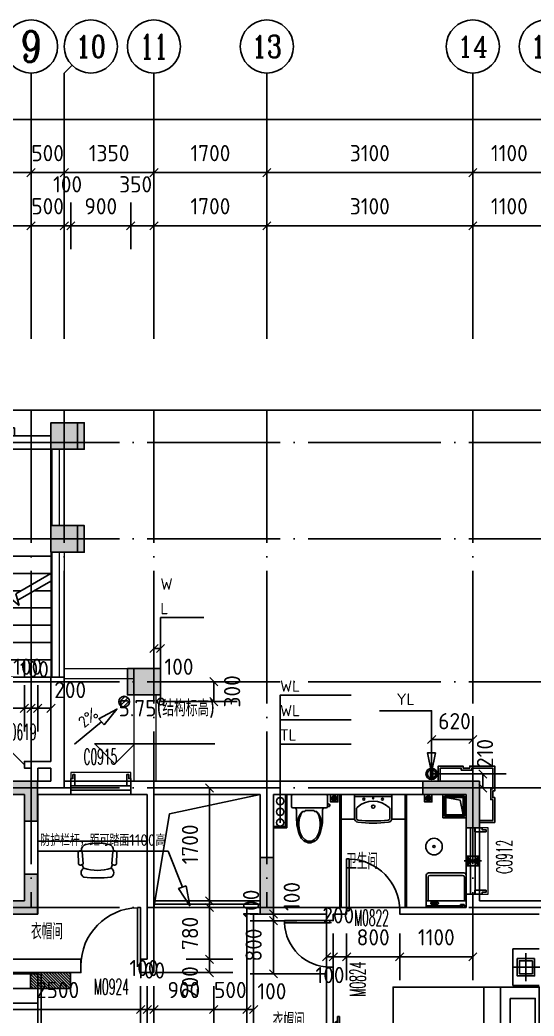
# Model space of a CAD drawing. Header units: millimetres. Extents: x -133666 to 228300, y -346623 to 180165.
# Drawn here: x -63472 to -55733, y -110025 to -95025 of the extents above; entities that cross this region are included whole.
import ezdxf
from ezdxf.enums import TextEntityAlignment as Align

# ---------------------------------------------------------------- set-up
doc = ezdxf.new("R2010")
doc.units = ezdxf.units.MM
doc.header["$LTSCALE"] = 1000
doc.linetypes.add('DASH', pattern=[0.35, 0.25, -0.1])
doc.linetypes.add('DOTE', pattern=[2.42, 2, -0.2, 0.02, -0.2])
doc.layers.get('0').update_dxf_attribs({"linetype": 'CONTINUOUS'})
for name, color, linetype in [('00-雨水管', 145, 'CONTINUOUS'), ('0石材', 30, 'CONTINUOUS'), ('0铝板', 34, 'CONTINUOUS'), ('0门窗套', 47, 'CONTINUOUS'), ('A-Lvtry', 5, 'CONTINUOUS'), ('AXIS_TEXT', 7, 'CONTINUOUS'), ('AXIS_轴号_A', 4, 'CONTINUOUS'), ('AXIS_轴文_A', 7, 'CONTINUOUS'), ('AXIS_轴线_A', 1, 'DOTE'), ('COLU_柱墙_A', 2, 'CONTINUOUS'), ('COMP_栏杆_A', 163, 'CONTINUOUS'), ('DIM_标注_A', 3, 'CONTINUOUS'), ('DIM_标高_A', 3, 'CONTINUOUS'), ('DIM_符号_A', 3, 'CONTINUOUS'), ('EQU_厨卫设备_A', 6, 'CONTINUOUS'), ('EQU_活动家具_A', 237, 'CONTINUOUS'), ('EQUIP-箱柜', 3, 'CONTINUOUS'), ('HATCH_通用填充_A', 251, 'CONTINUOUS'), ('HOLE_厨卫空调洞口_A', 192, 'CONTINUOUS'), ('LINE_投影线_A', 7, 'CONTINUOUS'), ('LINE_细线_A', 9, 'CONTINUOUS'), ('LVTRY', 6, 'CONTINUOUS'), ('M门窗标号', 1, 'CONTINUOUS'), ('PUB_DIM', 3, 'CONTINUOUS'), ('STAIR_楼电梯_A', 9, 'CONTINUOUS'), ('TEXT_房间名称_A', 6, 'CONTINUOUS'), ('VPIPE-雨水', 4, 'DASH'), ('WALL_填充墙_A', 2, 'CONTINUOUS'), ('WIN_门窗_A', 4, 'CONTINUOUS'), ('洁具，厨具', 6, 'CONTINUOUS')]:
    doc.layers.add(name, color=color, linetype=linetype)
doc.layers.add('0看线', color=9, linetype='CONTINUOUS', lineweight=0)
doc.layers.add('a-立面铝板造型', color=39, linetype='CONTINUOUS', lineweight=0)
doc.styles.add('_TCH_AXIS', font='COMPLEX', dxfattribs={"bigfont": 'GBCBIG'})
doc.styles.add('_TCH_DIM', font='SIMPLEX.shx', dxfattribs={"width": 0.7, "bigfont": 'GBCBIG.shx'})
doc.styles.add('_TEL_DIM', font='', dxfattribs={"width": 0.8, "height": 3.5})
doc.styles.add('_中哲汉字字母', font='ZZ中哲字母', dxfattribs={"width": 0.7, "bigfont": 'ZZ中哲汉字'})
doc.styles.add('CADReader_TextStyle', font='tssdeng.shx', dxfattribs={"height": 0.2, "bigfont": 'gbcbig.shx'})
doc.styles.add('COMPLEX', font='COMPLEX')
doc.styles.add('X-09-P-100(zj) -$0$Standard', font='bzxw.shx', dxfattribs={"bigfont": 'bzhz.shx'})
doc.styles.get('_TEL_DIM').set_extended_font_data('SimSun')

# ---------------------------------------------------------------- blocks, each defined once
blk = doc.blocks.new('tgueuiisyeuuw')
at = {"layer": 'HATCH_通用填充_A'}
h = blk.add_hatch(color=256, dxfattribs=at)
h.dxf.hatch_style = 1
h.paths.add_polyline_path([(2740, -1590), (2740, -1990), (3140, -1990), (3140, -1590)])
at = {"layer": '0看线'}
for p, q in [((240, -1590), (240, -440)), ((310, -1590), (310, -440)), ((420, -1590), (420, -440)), ((440, -1590), (440, -440)), ((2740, -1590), (2740, -440)), ((2760, -1590), (2760, -440)), ((2870, -1590), (2870, -440)), ((2940, -1590), (2940, -440)), ((240, -1990), (240, -3870)), ((310, -3870), (310, -1990)), ((420, -3870), (420, -1990)), ((440, -1990), (440, -3870)), ((2740, -1990), (2740, -3870)), ((2760, -3870), (2760, -1990)), ((2870, -3870), (2870, -1990)), ((2940, -1990), (2940, -3870)), ((-810, -3740), (240, -3740)), ((2940, -3740), (3990, -3740)), ((-810, -3890), (240, -3890)), ((2940, -3890), (3990, -3890))]:
    blk.add_line(p, q, dxfattribs=at)
for points in [[(-1140, -4140), (-1140, -5440)], [(-810, -4140), (-810, -5440)], [(3990, -4140), (3990, -5440)], [(4320, -4140), (4320, -5440)]]:
    blk.add_lwpolyline(points, dxfattribs=at)
at = {"layer": '0铝板'}
for points in [[(990, -120), (2190, -120), (2190, -240), (990, -240), (990, -120)], [(1265, -240), (1265, -150), (1315, -150), (1315, -180), (1365, -180), (1365, -150), (1415, -150), (1415, -180), (1465, -180), (1465, -150), (1515, -150), (1515, -180), (1565, -180), (1565, -150), (1590, -150)], [(1915, -240), (1915, -150), (1865, -150), (1865, -180), (1815, -180), (1815, -150), (1765, -150), (1765, -180), (1715, -180), (1715, -150), (1665, -150), (1665, -180), (1615, -180), (1615, -150), (1590, -150)]]:
    blk.add_lwpolyline(points, dxfattribs=at)
at = {"layer": 'COLU_柱墙_A', "linetype": 'Continuous'}
for points in [[(440, -40), (440, -440), (40, -440), (40, -40), (440, -40)], [(3140, -40), (3140, -440), (2740, -440), (2740, -40), (3140, -40)], [(440, -1590), (440, -1990), (40, -1990), (40, -1590), (440, -1590)], [(3140, -1590), (3140, -1990), (2740, -1990), (2740, -1590), (3140, -1590)], [(-810, -4140), (-810, -3740), (-1210, -3740), (-1210, -4140), (-810, -4140)], [(4390, -4140), (4390, -3740), (3990, -3740), (3990, -4140), (4390, -4140)]]:
    blk.add_lwpolyline(points, dxfattribs=at)
at = {"layer": 'STAIR_楼电梯_A'}
for p, q in [((440, -1790), (1460, -1790)), ((1460, -1790), (500, -1790)), ((1440, -1790), (1440, -3870)), ((1460, -1790), (1460, -3870)), ((1720, -1790), (1460, -1790)), ((1570, -1790), (1570, -3870)), ((1610, -1790), (1570, -1790)), ((1590, -2974), (1590, -1790)), ((1590, -1790), (1590, -3870)), ((1590, -2974), (1590, -1790)), ((1590, -1790), (1590, -2974)), ((1590, -1790), (1590, -3870)), ((1610, -1790), (1610, -3870)), ((1720, -1790), (2740, -1790)), ((1720, -1790), (1720, -3870)), ((1730, -1790), (2680, -1790)), ((1740, -1790), (1740, -3870)), ((1440, -2050), (440, -2050)), ((1740, -2050), (2740, -2050)), ((1440, -2310), (440, -2310)), ((1740, -2310), (2740, -2310)), ((2212, -2615), (2740, -2310)), ((2239, -2715), (2740, -2426)), ((1440, -2570), (440, -2570)), ((1590, -2974), (2074, -2695)), ((1740, -2570), (2290, -2570)), ((2101, -2795), (2054, -2623)), ((2054, -2623), (2260, -2795)), ((2260, -2795), (2212, -2615)), ((2490, -2570), (2740, -2570)), ((1440, -2830), (440, -2830)), ((1590, -3090), (2101, -2795)), ((1740, -2830), (1840, -2830)), ((2040, -2830), (2740, -2830)), ((1440, -3090), (440, -3090)), ((1590, -3870), (1590, -3090)), ((1590, -3870), (1590, -3090)), ((1590, -3090), (1590, -3870)), ((1740, -3090), (2740, -3090)), ((1440, -3350), (440, -3350)), ((1740, -3350), (2740, -3350)), ((1440, -3610), (440, -3610)), ((1740, -3610), (2740, -3610)), ((1460, -3870), (440, -3870)), ((1720, -3870), (1460, -3870)), ((1720, -3870), (2740, -3870))]:
    blk.add_line(p, q, dxfattribs=at)
at = {"layer": 'WALL_填充墙_A', "linetype": 'Continuous'}
blk.add_lwpolyline([(2740, -440), (2740, -240), (440, -240), (440, -440), (2740, -440)], dxfattribs=at)
blk = doc.blocks.new('mct-tl')
at = {"layer": '0门窗套'}
blk.add_lwpolyline([(60, 0), (60, -167), (30, -167), (30, -107), (0, -107), (0, 0), (60, 0)], dxfattribs=at)
blk = doc.blocks.new('hgjjujsg')
at = {"layer": '0看线'}
for points in [[(10280, -397), (10280, -200), (9380, -200), (9380, -397)], [(15463, -2030), (15660, -2030), (15660, -1030), (15463, -1030)]]:
    blk.add_lwpolyline(points, dxfattribs=at)
at = {"layer": '0石材'}
for points in [[(14910, -330), (14910, -100), (15285, -100), (15285, -130), (15385, -130), (15385, -100), (15760, -100), (15760, -475), (15730, -475), (15730, -575), (15760, -575), (15760, -950), (15530, -950)], [(14940, -330), (14940, -130), (15255, -130), (15255, -160), (15415, -160), (15415, -130), (15730, -130), (15730, -445), (15700, -445), (15700, -605), (15730, -605), (15730, -920), (15530, -920)]]:
    blk.add_lwpolyline(points, dxfattribs=at)
at = {"layer": '0门窗套', "xscale": -1, "rotation": 180}
blk.add_blockref('mct-tl', (9380, -397), dxfattribs=at)
at = {"layer": '0门窗套'}
for p, rotation in [((10280, -397), 180), ((15463, -2030), 90)]:
    blk.add_blockref('mct-tl', p, dxfattribs=dict(at, rotation=rotation))
at = {"layer": '0门窗套', "extrusion": (0, 0, -1), "zscale": -1, "rotation": 270}
blk.add_blockref('mct-tl', (-15463, -1030), dxfattribs=at)
blk = doc.blocks.new('A$C34F157F5')
at = {"layer": 'EQU_活动家具_A'}
for p, q in [((0, 1256), (1650, 1256, 0)), ((0, 556), (0, 1256)), ((1650, 1256, 0), (1650, 556, 0)), ((1650, 556, 0), (0, 556)), ((1263, 556, 0), (1595, 556, 0)), ((459, 391, 0), (465, 214, 0)), ((508, 412, 0), (509, 405, 0)), ((518, 395, 0), (533, 219, 0)), ((982, 395, 0), (967, 219, 0)), ((992, 412, 0), (992, 405, 0)), ((992, 412, 0), (992, 405, 0)), ((1041, 391, 0), (1036, 214, 0))]:
    blk.add_line(p, q, dxfattribs=at)
for centre, major_axis, start_param, end_param in [((609, 420, 0), (101, 0), 1.851945, 3.228859), ((750, -119, 0), (-713, 0), 4.472843, 4.951935), ((892, 420, 0), (-101, 0), 3.054326, 4.43124), ((490, 382, 0), (31.9, 0), 0.454538, 2.814934), ((1011, 382, 0), (-31.9, 0), 3.468251, 5.828647), ((498, 226, 0), (36.2, 0), 3.528295, 6.058626), ((726, 229, 0), (202, 0), 3.269608, 3.599082), ((777, 229, 0), (-202, 0), 2.68114, 3.000304), ((1003, 226, 0), (36.2, 0), 3.366152, 5.896483), ((591, 80, 0), (-87.4, 0), -1.040344, 1.040344), ((750, 633, 0), (575, 0), 4.349517, 5.075261), ((750, 1428, 0), (1581, 0), 4.583073, 4.841705), ((910, 80, 0), (-87.4, 0), 2.101249, 4.181937)]:
    blk.add_ellipse(centre, major_axis=major_axis, ratio=0.903226, start_param=start_param, end_param=end_param, dxfattribs=at)
blk = doc.blocks.new('A$C43C32891')
at = {"layer": 'EQU_活动家具_A'}
for p, q in [((410, 2950), (10, 2950)), ((210, 2885), (210, 2465)), ((410, 2400), (410, 2950)), ((0, 2675), (420, 2675)), ((410, 2400), (10, 2400)), ((592, 2375), (592, 575)), ((844, 2375), (844, 575)), ((3019, 1015), (3019, 1935)), ((3019, 1015), (3019, 1935)), ((3049, 1935), (3019, 1935)), ((3049, 1015), (3049, 1935)), ((3049, 1856), (3068, 1856)), ((3068, 1094), (3068, 1856)), ((3068, 1856), (3110, 1804)), ((3110, 1804), (3110, 1146)), ((3049, 1094), (3068, 1094)), ((3068, 1094), (3110, 1146)), ((3049, 1015), (3019, 1015)), ((410, 550), (10, 550)), ((210, 65), (210, 485)), ((410, 550), (410, 0)), ((0, 275), (420, 275)), ((410, 0), (10, 0))]:
    blk.add_line(p, q, dxfattribs=at)
for points in [[(80, 2805), (80, 2545), (340, 2545), (340, 2805)], [(10, 575), (10, 2375), (2210, 2375), (2210, 575)], [(447, 2205), (71, 2205), (71, 1505), (447, 1505)], [(447, 745), (71, 745), (71, 1445), (447, 1445)], [(80, 145), (80, 405), (340, 405), (340, 145)]]:
    blk.add_lwpolyline(points, close=True, dxfattribs=at)
for points in [[(113, 2772), (113, 2577), (308, 2577), (308, 2772), (113, 2772)], [(113, 177), (113, 372), (308, 372), (308, 177), (113, 177)]]:
    blk.add_lwpolyline(points, dxfattribs=at)
blk = doc.blocks.new('座便')
for p, q in [((-270, -200), (-270, -40)), ((-250, -20), (250, -20)), ((270, -40), (270, -200)), ((-304, -171), (-304, -190)), ((-304, -171), (-304, -190)), ((-270, -162), (-293, -161)), ((-270, -162), (-293, -161)), ((-293, -200), (-270, -198)), ((-293, -200), (-270, -198)), ((-276, -199), (-276, -162)), ((-276, -199), (-276, -162)), ((-222, -220), (-250, -220)), ((222, -220), (-222, -220)), ((222, -220), (-222, -220)), ((-77, -273), (-101, -273)), ((-77, -273), (-101, -273)), ((-69, -262), (-69, -265)), ((65, -262), (-69, -262)), ((-69, -262), (-69, -265)), ((65, -262), (-69, -262)), ((65, -265), (65, -262)), ((65, -265), (65, -262)), ((101, -273), (73, -273)), ((101, -273), (73, -273)), ((250, -220), (222, -220))]:
    blk.add_line(p, q)
for centre, radius, start, end in [((-250, -40), 20, 90, 180), ((250, -40), 20, 0, 90), ((250, -40), 20, 0, 90), ((-294, -171), 10, 85.5616, 180), ((-294, -171), 10, 85.5616, 180), ((-294, -190), 10, 180, 274.4384), ((-294, -190), 10, 180, 274.4384), ((-250, -200), 20, 180, 270), ((-238, -260), 43.7, 351.3785, 67.6505), ((-101, -281), 8, 90, 145.2278), ((-101, -281), 8, 90, 145.2278), ((-77, -265), 8, 270, 0), ((-77, -265), 8, 270, 0), ((73, -265), 8, 180, 270), ((73, -265), 8, 180, 270), ((101, -281), 8, 34.7722, 90), ((101, -281), 8, 34.7722, 90), ((238, -260), 43.7, 112.3495, 188.6215), ((250, -200), 20, 270, 0)]:
    blk.add_arc(centre, radius, start, end)
blk.add_ellipse((0, -467), major_axis=(0, 257), ratio=0.624298, start_param=0.73236, end_param=5.550825)
for points, knots in [([(-195, -267), (-197, -324), (-199, -436), (-171, -587), (-119, -699), (-50, -740), (-14, -746), (0, -749)], [0, 0, 0, 0, 171.873008, 333.949451, 459.747669, 524.048243, 567.39816, 567.39816, 567.39816, 567.39816]), ([(-107, -276), (-116, -286), (-145, -317), (-175, -383), (-188, -466), (-179, -520), (-175, -546)], [0, 0, 0, 0, 40.186691, 126.909564, 211.63779, 290.070492, 290.070492, 290.070492, 290.070492]), ([(-107, -276), (-116, -286), (-145, -317), (-175, -383), (-188, -466), (-179, -520), (-175, -546)], [0, 0, 0, 0, 40.186691, 126.909564, 211.63779, 290.070492, 290.070492, 290.070492, 290.070492]), ([(195, -267), (197, -324), (199, -436), (171, -587), (119, -699), (50, -740), (14, -746), (0, -749)], [0, 0, 0, 0, 171.873008, 333.949451, 459.747669, 524.048243, 567.39816, 567.39816, 567.39816, 567.39816]), ([(107, -276), (116, -286), (145, -317), (175, -383), (188, -466), (179, -520), (175, -546)], [0, 0, 0, 0, 40.186691, 126.909564, 211.63779, 290.070492, 290.070492, 290.070492, 290.070492]), ([(107, -276), (116, -286), (145, -317), (175, -383), (188, -466), (179, -520), (175, -546)], [0, 0, 0, 0, 40.186691, 126.909564, 211.63779, 290.070492, 290.070492, 290.070492, 290.070492])]:
    blk.add_open_spline(points, degree=3, knots=knots)
blk = doc.blocks.new('卫生间排气孔')
at = {"ltscale": 0.1}
for points in [[(-100, -75), (0, 0), (-100, 75)], [(100, -75), (0, 0), (100, 75)]]:
    blk.add_hatch(color=256, dxfattribs=at).paths.add_polyline_path(points)
for p, q in [((130, 0), (-130, 0)), ((100, 75), (-100, -75)), ((100, -75), (-100, 75))]:
    blk.add_line(p, q, dxfattribs=at)
blk.add_lwpolyline([(100, -75), (-100, -75), (-100, 75), (100, 75)], close=True, dxfattribs=at)
blk = doc.blocks.new('烟道')
at = {"layer": 'LVTRY', "ltscale": 5}
h = blk.add_hatch(dxfattribs=at)
h.set_pattern_fill('ANSI31', color=256, scale=10)
h.set_pattern_definition([(45, (0, 0), (-11.22532015, 11.22532015), [])])
h.paths.add_polyline_path([(307693, 358140), (307693, 357840), (307993, 357840), (307993, 358140)])
h.paths.add_polyline_path([(307973, 358120), (307973, 357860), (307713, 357860), (307713, 358120)], flags=16)
at = {"layer": 'LINE_投影线_A'}
blk.add_lwpolyline([(307713, 357860), (307759, 358081), (307973, 358120)], dxfattribs=at)
at = {"layer": 'LVTRY', "ltscale": 5}
for points in [[(307668, 358165), (308018, 358165), (308018, 357815), (307668, 357815)], [(307693, 358140), (307993, 358140), (307993, 357840), (307693, 357840)], [(307713, 358120), (307973, 358120), (307973, 357860), (307713, 357860)]]:
    blk.add_lwpolyline(points, close=True, dxfattribs=at)
blk = doc.blocks.new('A$C1AB4679B')
at = {"layer": '洁具，厨具'}
for p, q in [((0, 520), (600, 520)), ((0, 520), (0, 34)), ((0, 496), (513, 496)), ((91, 460), (91, 453)), ((102, 443), (102, 454)), ((102, 454), (147, 454)), ((147, 454), (147, 443)), ((154, 461), (154, 453)), ((513, 475), (513, 496)), ((570, 475), (513, 475)), ((570, 496), (600, 496)), ((570, 496), (570, 475)), ((600, 34), (600, 520)), ((600, 422), (0, 422)), ((26, 422), (26, 65)), ((147, 443), (102, 443)), ((574, 422), (574, 65)), ((54, 37), (546, 37)), ((35, 0), (565, 0))]:
    blk.add_line(p, q, dxfattribs=at)
at = {"layer": '洁具，厨具', "extrusion": (0, 0, -1)}
for centre, major_axis, start_param, end_param in [((80, 456), (13.3, 0), 3.141593, 3.873931), ((80, 456), (13.3, 0), 2.409254, 3.141593), ((101, 437), (-41.6, 0), 0.732338, 1.139097), ((115, 407), (75.5, 0), 4.28069, 4.523836), ((93, 460), (2.81, 0), 3.141593, 4.155445), ((93, 453), (2.81, 0), 3.141593, 4.155445), ((93, 453), (2.81, 0), 2.127741, 3.141593), ((107, 439), (28.7, 0), 4.155445, 4.45996), ((107, 431), (28.7, 0), 4.155445, 4.45996), ((107, 474), (28.7, 0), 1.823226, 2.127741), ((116, 404), (65.7, 0), 4.45996, 4.605954), ((116, 396), (-65.7, 0), 1.318367, 1.464361), ((124, 359), (-125, 0), 1.382244, 1.570796), ((122, 347), (123, 0), 4.605954, 4.712389), ((122, 340), (123, 0), 4.605954, 4.712389), ((122, 347), (-123, 0), 1.570796, 1.677231), ((122, 340), (-123, 0), 1.570796, 1.677231), ((124, 359), (125, 0), -1.570796, -1.382244), ((129, 404), (-65.7, 0), 1.677231, 1.823226), ((129, 396), (65.7, 0), -1.464361, -1.318367), ((138, 439), (-28.7, 0), 1.823226, 2.127741), ((138, 431), (-28.7, 0), 1.823226, 2.127741), ((138, 474), (28.7, 0), 1.013852, 1.240658), ((134, 407), (-75.5, 0), 1.759349, 2.002495), ((152, 460), (-2.81, 0), 2.127741, 3.141593), ((152, 453), (-2.81, 0), 2.127741, 3.141593), ((152, 453), (-2.81, 0), 3.141593, 4.155445), ((152, 460), (-2.81, 0), 3.141593, 3.4548), ((148, 437), (41.6, 0), -1.139097, -0.732338), ((169, 456), (13.3, 0), -0.732338, 0), ((169, 456), (-13.3, 0), 3.141593, 3.873931), ((540, 496), (12.2, 0), 3.141593, 9.424778), ((101, 474), (-41.6, 0), -1.139097, -0.732338), ((115, 504), (75.5, 0), 1.759349, 2.002495), ((116, 509), (-65.7, 0), -1.35331, -1.318367), ((124, 552), (-125, 0), 4.712389, 4.900942), ((124, 552), (125, 0), 1.382244, 1.570796), ((134, 504), (-75.5, 0), 4.28069, 4.523836), ((148, 474), (41.6, 0), 0.732338, 1.139097), ((35, 34), (-34.8, 0), 4.712389, 6.283185), ((54, 65), (-27.8, 0), -1.570796, 0), ((546, 65), (-27.8, 0), 3.141593, 4.712389), ((565, 34), (-34.8, 0), 3.141593, 4.712389)]:
    blk.add_ellipse(centre, major_axis=major_axis, ratio=0.978714, start_param=start_param, end_param=end_param, dxfattribs=at)
blk = doc.blocks.new('*X834')
at = {"color": 0}
for p, q in [((-250, 33), (-83, 200)), ((-250, 68), (-118, 200)), ((-250, 104), (-154, 200)), ((-250, 139), (-189, 200)), ((-250, 174), (-224, 200)), ((-247, 0), (-47, 200)), ((-212, 0), (-12, 200)), ((-177, 0), (23, 200)), ((-141, 0), (59, 200)), ((-106, 0), (94, 200)), ((-71, 0), (129, 200)), ((-35, 0), (165, 200)), ((0, 0), (200, 200)), ((35, 0), (235, 200)), ((71, 0), (250, 179)), ((106, 0), (250, 144)), ((141, 0), (250, 109)), ((177, 0), (250, 73)), ((212, 0), (250, 38)), ((247, 0), (250, 3))]:
    blk.add_line(p, q, dxfattribs=at)
blk = doc.blocks.new('$equip$00002943')
for p, q in [((-0.75, 0.6), (-0.75, 0)), ((0.75, 0.6), (-0.75, 0.6)), ((0.75, 0), (0.75, 0.6)), ((-0.75, 0), (0.75, 0))]:
    blk.add_line(p, q)
for points, const_width in [([(-0.75, 0.3), (0.75, 0.3)], 0.6), ([(-0.75, 0.6), (-0.75, 0), (0.75, 0), (0.75, 0.6), (-0.75, 0.6), (-0.75, 0)], 0.05)]:
    blk.add_lwpolyline(points, dxfattribs=dict(const_width=const_width))
for p in [(0, 0.6), (-0.75, 0.3), (0, 0), (0.75, 0.3)]:
    blk.add_point(p)
at = {"xscale": 0.00300000000061118, "yscale": 0.00300000000061118, "zscale": 0.00300000000061118}
blk.add_blockref('*X834', (0, 0), dxfattribs=at)
at = {"color": 7, "style": '_TEL_DIM', "flags": 1}
for tag in ['A', 'REMARK']:
    blk.add_attdef(tag, text='', height=0.00002, dxfattribs=at).set_placement((0, 0), align=Align.MIDDLE_CENTER)
blk = doc.blocks.new('fhhrthrtjrtjrt')
at = {"layer": 'EQU_厨卫设备_A'}
h = blk.add_hatch(dxfattribs=at)
h.set_pattern_fill('ANSI31', color=256, scale=10, angle=225, style=0)
h.set_pattern_definition([(270, (193430.301, -5066206.199), (-15.875, -9e-15), [])])
edge = h.paths.add_edge_path()
edge.add_arc((-280726, 324146), 39.3, 180, 540)
h = blk.add_hatch(dxfattribs=at)
h.set_pattern_fill('ANSI31', color=256, scale=10, angle=225, style=0)
h.set_pattern_definition([(270, (211505.133, -5066206.199), (-15.875, -9e-15), [])])
edge = h.paths.add_edge_path()
edge.add_arc((-279310, 324146), 39.3, 0, 360, ccw=False)
at = {"layer": 'COMP_栏杆_A'}
for p, q in [((-283440, 322601), (-281840, 322601)), ((-283440, 322551), (-281840, 322551)), ((-283440, 322501), (-281840, 322501))]:
    blk.add_line(p, q, dxfattribs=at)
at = {"layer": 'EQU_厨卫设备_A'}
for p, q in [((-283967, 325590), (-283876, 325680)), ((-283944, 325544), (-283831, 325658)), ((-283899, 325522), (-283808, 325612)), ((-280640, 324201), (-280640, 322501)), ((-280620, 324201), (-280620, 322501)), ((-279660, 322501), (-279660, 324201)), ((-279640, 322501), (-279640, 324201))]:
    blk.add_line(p, q, dxfattribs=at)
for points in [[(-281640, 323701), (-281440, 323701), (-281440, 324201)], [(-281640, 323719), (-281458, 323719), (-281458, 324201)], [(-280419, 323831), (-280620, 323831), (-280620, 324201), (-279660, 324201), (-279660, 323831), (-279861, 323831)]]:
    blk.add_lwpolyline(points, dxfattribs=at)
for points in [[(-280671, 324201), (-280781, 324201), (-280781, 324091), (-280671, 324091)], [(-279365, 324201), (-279255, 324201), (-279255, 324091), (-279365, 324091)]]:
    blk.add_lwpolyline(points, close=True, dxfattribs=at)
for centre, radius in [((-283888, 325601), 80), ((-281540, 324101), 55), ((-280726, 324146), 39.3), ((-279310, 324146), 39.3), ((-281540, 323940), 55), ((-281540, 323779), 55), ((-279224, 323418), 125), ((-279224, 323418), 16)]:
    blk.add_circle(centre, radius, dxfattribs=at)
blk.add_point((-283888, 325601), dxfattribs=at)
at = {"layer": 'LINE_细线_A'}
blk.add_lwpolyline([(-283440, 322501), (-283205, 323912), (-281840, 324201)], dxfattribs=at)
at = {"layer": 'STAIR_楼电梯_A'}
for p, q in [((-286040, 321501), (-285190, 321501)), ((-285190, 321521), (-285190, 319251)), ((-285140, 321521), (-285140, 320565)), ((-286040, 321281), (-285190, 321281)), ((-286040, 321061), (-285190, 321061))]:
    blk.add_line(p, q, dxfattribs=at)
at = {"layer": 'VPIPE-雨水', "linetype": 'Continuous'}
blk.add_circle((-283338, 325601, 0), 50, dxfattribs=at)
at = {"layer": 'WALL_填充墙_A', "linetype": 'Continuous'}
for points in [[(-284990, 324701), (-284990, 325971), (-284790, 325971), (-284790, 324601)], [(-285290, 324701), (-285390, 324701), (-285390, 324601), (-285290, 324601)], [(-285290, 324701), (-284990, 324701)], [(-285290, 324401), (-285290, 324601)], [(-285190, 324601), (-284990, 324601)], [(-285190, 324401), (-285190, 324601)], [(-284990, 324401), (-284990, 324601)], [(-284790, 324401), (-284790, 324601)], [(-286990, 324401), (-285290, 324401)], [(-285190, 324401), (-284990, 324401)], [(-284890, 324201), (-284690, 324201), (-284690, 324401), (-284790, 324401)], [(-283540, 324401), (-283790, 324401), (-283790, 324201), (-283540, 324201)], [(-283540, 324401), (-281740, 324401)], [(-281740, 324401), (-278540, 324401)], [(-278540, 324401), (-278540, 323701), (-278740, 323701), (-278740, 324201)], [(-286890, 324201), (-285390, 324201)], [(-285390, 322601), (-285390, 324201)], [(-285190, 322401), (-285190, 324201)], [(-285190, 324201), (-284890, 324201)], [(-283540, 321721), (-283540, 324201)], [(-283440, 324201), (-281840, 324201)], [(-283440, 321521), (-283440, 324201)], [(-281840, 322501), (-281840, 324201)], [(-281640, 324201), (-278740, 324201)], [(-281640, 322501), (-281640, 324201)], [(-278740, 322601), (-278740, 322701), (-278540, 322701), (-278540, 322601)], [(-286140, 322601), (-285390, 322601)], [(-278740, 322501), (-278740, 322601)], [(-278540, 322601), (-277440, 322601)], [(-286040, 322401), (-285190, 322401)], [(-282040, 319641), (-282040, 322501)], [(-282040, 322501), (-281840, 322501)], [(-281940, 319641), (-281940, 322401)], [(-281940, 322401), (-281740, 322401)], [(-281740, 322401), (-280840, 322401)], [(-281640, 322501), (-280840, 322501)], [(-280840, 322501), (-280540, 322501), (-280540, 322401), (-280740, 322401)], [(-280740, 322401), (-280740, 322304), (-280840, 322304), (-280840, 322401)], [(-278740, 322501), (-279740, 322501), (-279740, 322401), (-278740, 322401)], [(-278740, 322401), (-278640, 322401)], [(-278640, 322401), (-277640, 322401)], [(-286040, 321521), (-284540, 321521), (-284540, 321721), (-286040, 321721)], [(-283540, 321721), (-283640, 321721), (-283640, 321521), (-283440, 321521)], [(-280840, 319641), (-280840, 321604), (-280740, 321604), (-280740, 319541)]]:
    blk.add_lwpolyline(points, dxfattribs=at)
at = {"layer": 'WIN_门窗_A', "linetype": 'Continuous'}
for points in [[(-285815, 325075), (-285390, 324651)], [(-283790, 324201), (-283790, 324401), (-284690, 324401), (-284690, 324201), (-283790, 324201)], [(-284690, 324334), (-283790, 324334)], [(-284690, 324268), (-283790, 324268)], [(-278540, 323701), (-278540, 322701), (-278740, 322701), (-278740, 323701), (-278540, 323701)], [(-278674, 322701), (-278674, 323701)], [(-278607, 322701), (-278607, 323701)], [(-280500, 322451), (-280500, 323231), (-280540, 323231), (-280540, 322451), (-280500, 322451)], [(-283640, 321621), (-283640, 322499), (-283685, 322499), (-283685, 321621), (-283640, 321621)], [(-280790, 322304), (-280790, 322269), (-281473, 322269), (-281473, 322304), (-280790, 322304)]]:
    blk.add_lwpolyline(points, dxfattribs=at)
for centre, radius, start, end in [((-280520, 322451), 780, 0, 88.5307), ((-283663, 321621), 877, 91.4693, 180), ((-280790, 322287), 683, 181.4693, 270)]:
    blk.add_arc(centre, radius, start, end, dxfattribs=at)
at = {"layer": '洁具，厨具'}
for p, q in [((-280420, 324172), (-279860, 324172)), ((-280391, 323845), (-280391, 323987)), ((-279889, 323845), (-279889, 323986))]:
    blk.add_line(p, q, dxfattribs=at)
blk.add_lwpolyline([(-280371, 323785, 0.056951), (-279910, 323785, 0.381268), (-279860, 323840), (-279860, 324201), (-280420, 324201), (-280420, 323840, 0.381268)], format="xyb", close=True, dxfattribs=at)
for centre, radius in [((-280279, 324132), 15), ((-280139, 324019), 24.9), ((-280140, 324144), 8), ((-280001, 324132), 15)]:
    blk.add_circle(centre, radius, dxfattribs=at)
for centre, radius, start, end in [((-280363, 323987), 28, 133.1543, 180), ((-280140, 323749), 354, 46.7581, 133.1543), ((-279917, 323986), 28, 0, 46.7581), ((-280363, 323845), 28, 180, 263.4984), ((-280140, 325801), 1997, 263.4984, 276.5122), ((-279917, 323845), 28, 276.5122, 0)]:
    blk.add_arc(centre, radius, start, end, dxfattribs=at)
at = {"layer": 'A-Lvtry', "xscale": -1}
blk.add_blockref('座便', (-281098, 324221), dxfattribs=at)
at = {"layer": 'a-立面铝板造型', "xscale": -1, "rotation": 180}
blk.add_blockref('A$C1AB4679B', (-279340, 323021), dxfattribs=at)
at = {"layer": 'EQU_活动家具_A', "xscale": -1}
for name, p in [('A$C34F157F5', (-283540, 322945)), ('A$C43C32891', (-277630, 318926))]:
    blk.add_blockref(name, p, dxfattribs=at)
at = {"layer": 'EQUIP-箱柜', "xscale": -400, "yscale": 400, "zscale": 400}
blk.add_blockref('$equip$00002943', (-284996, 321281), dxfattribs=at)
at = {"layer": 'HOLE_厨卫空调洞口_A'}
blk.add_blockref('卫生间排气孔', (-278640, 323201), dxfattribs=at)
at = {"layer": 'LINE_投影线_A', "extrusion": (0, 0, -1), "zscale": -1}
blk.add_blockref('烟道', (-28928, -33964), dxfattribs=at)
blk = doc.blocks.new('J54J6K6K')
at = {"layer": 'DIM_标注_A', "linetype": 'Continuous'}
for points in [[(-283440, 326051), (-283440, 326751)], [(-283341, 326051), (-283341, 326751)], [(-283502, 326339), (-283378, 326463)], [(-283402, 326339), (-283279, 326463)], [(-283440, 325601), (-283440, 326401), (-283341, 326401), (-283341, 325601)], [(-282600, 325963), (-282476, 325839)], [(-285390, 325151), (-285390, 325851)], [(-285290, 325151), (-285290, 325851)], [(-285190, 325151), (-285190, 325851)], [(-284990, 325151), (-284990, 325851)], [(-283338, 325601), (-282538, 325601), (-282538, 325901), (-283338, 325901)], [(-282888, 325901), (-282188, 325901)], [(-282600, 325663), (-282476, 325539)], [(-285452, 325439), (-285328, 325563)], [(-285352, 325439), (-285228, 325563)], [(-285252, 325439), (-285128, 325563)], [(-285052, 325439), (-284928, 325563)], [(-282888, 325601), (-282188, 325601)], [(-287290, 324701), (-287290, 325501), (-284990, 325501), (-284990, 324701)], [(-281990, 322401), (-281290, 322401)], [(-281702, 322463), (-281578, 322339)], [(-281702, 322363), (-281578, 322239)], [(-280840, 322401), (-281640, 322401), (-281640, 321501), (-280840, 321501)], [(-280840, 322501), (-280840, 321758), (-278640, 321758), (-278640, 322501)], [(-281990, 322301), (-281290, 322301)], [(-280840, 321408), (-280840, 322108)], [(-280740, 321408), (-280740, 322108)], [(-280540, 321408), (-280540, 322108)], [(-279740, 321408), (-279740, 322108)], [(-278640, 321408), (-278640, 322108)], [(-286140, 321764), (-286140, 320964), (-281940, 320964), (-281940, 321764)], [(-280902, 321697), (-280778, 321820)], [(-280802, 321697), (-280678, 321820)], [(-280602, 321697), (-280478, 321820)], [(-279802, 321697), (-279678, 321820)], [(-278702, 321697), (-278578, 321820)], [(-281990, 321501), (-281290, 321501)], [(-281702, 321563), (-281578, 321439)], [(-283640, 320614), (-283640, 321314)], [(-283540, 320614), (-283540, 321314)], [(-283440, 320614), (-283440, 321314)], [(-282540, 320614), (-282540, 321314)], [(-282040, 320614), (-282040, 321314)], [(-281940, 320614), (-281940, 321314)], [(-283702, 320902), (-283578, 321026)], [(-283602, 320902), (-283478, 321026)], [(-283502, 320902), (-283378, 321026)], [(-282602, 320902), (-282478, 321026)], [(-282102, 320902), (-281978, 321026)], [(-282002, 320902), (-281878, 321026)]]:
    blk.add_lwpolyline(points, dxfattribs=at)
at = {"layer": 'DIM_标高_A', "linetype": 'Continuous'}
blk.add_lwpolyline([(-282521, 324963), (-284330, 324963), (-284030, 324663), (-283730, 324963)], dxfattribs=at)
at = {"layer": 'DIM_符号_A', "linetype": 'Continuous'}
for points in [[(-283341, 325601), (-283341, 326865), (-282689, 326865)], [(-281541, 323774), (-281541, 325697), (-280470, 325697)], [(-284191, 325251), (-283997, 325488), (-284267, 325343), (-284191, 325251)], [(-284638, 324960), (-284229, 325297)], [(-281541, 325329), (-280470, 325329)], [(-281541, 324962), (-280470, 324962)], [(-285190, 323347), (-283227, 323347), (-283012, 322807)], [(-282957, 322829), (-282902, 322528), (-283068, 322785), (-282957, 322829)]]:
    blk.add_lwpolyline(points, dxfattribs=at)
at = {"layer": 'PUB_DIM', "linetype": 'Continuous'}
for points in [[(-282665, 324363), (-282541, 324239)], [(-283403, 321521), (-282603, 321521), (-282603, 324301), (-283403, 324301)], [(-282953, 324301), (-282253, 324301)], [(-282665, 322663), (-282541, 322539)], [(-282953, 322601), (-282253, 322601)], [(-282665, 322563), (-282541, 322439)], [(-282953, 322501), (-282253, 322501)], [(-282665, 321783), (-282541, 321659)], [(-282953, 321721), (-282253, 321721)], [(-282953, 321521), (-282253, 321521)], [(-282665, 321583), (-282541, 321459)]]:
    blk.add_lwpolyline(points, dxfattribs=at)
at = {"layer": 'DIM_标注_A', "color": 7, "style": 'CADReader_TextStyle'}
for s, rotation, p in [('100', 360, (-285340, 326126)), ('100', 360, (-285240, 326089)), ('100', 360, (-283063, 326126)), ('300', 90, (-282263, 325755)), ('200', 360, (-284701, 325776)), ('100', 90, (-281365, 322666)), ('200', 360, (-280665, 322383)), ('800', 90, (-281940, 321936)), ('800', 360, (-280140, 322052)), ('1100', 360, (-279190, 322052)), ('100', 360, (-283590, 321589)), ('100', 360, (-283490, 321552)), ('100', 360, (-280790, 321483)), ('2500', 360, (-284890, 321258)), ('900', 360, (-282990, 321258)), ('500', 360, (-282290, 321258)), ('100', 360, (-281665, 321239))]:
    blk.add_text(s, height=245, rotation=rotation, dxfattribs=at).set_placement(p, align=Align.MIDDLE)
at = {"layer": 'DIM_标高_A', "color": 7, "style": 'CADReader_TextStyle'}
blk.add_text('5.75(结构标高)', height=245, dxfattribs=at).set_placement((-282521, 325624), align=Align.TOP_RIGHT)
at = {"layer": 'DIM_符号_A', "style": 'CADReader_TextStyle'}
for s, height, p in [('W', 172, (-283341, 327233)), ('L', 172, (-283341, 326865)), ('WL', 171.5, (-281541, 325697)), ('WL', 171.5, (-281541, 325329)), ('TL', 171.5, (-281541, 324962))]:
    blk.add_text(s, height=height, dxfattribs=at).set_placement(p, align=Align.BOTTOM_LEFT)
at = {"layer": 'DIM_符号_A', "color": 7, "style": 'CADReader_TextStyle'}
blk.add_text('2%%%', height=175, rotation=39.4521, dxfattribs=at).set_placement((-284429, 325359), align=Align.MIDDLE)
blk.add_text('防护栏杆，距可踏面1100高', height=175, dxfattribs=at).set_placement((-284209, 323522), align=Align.MIDDLE)
at = {"layer": 'PUB_DIM', "color": 7, "style": 'CADReader_TextStyle'}
for s, p in [('1700', (-282897, 323451)), ('100', (-281978, 322551)), ('780', (-282897, 322111)), ('200', (-282897, 321376))]:
    blk.add_text(s, height=245, rotation=450, dxfattribs=at).set_placement(p, align=Align.MIDDLE)
blk = doc.blocks.new('h54j54j45j4m')
at = {"layer": 'TEXT_房间名称_A', "style": '_中哲汉字字母', "width": 0.7}
for s, p in [('卫生间', (-280546, 323077, 0)), ('衣帽间', (-285290, 322020)), ('衣帽间', (-281651, 320674))]:
    blk.add_text(s, height=240, dxfattribs=at).set_placement(p)
blk = doc.blocks.new('554y54y')
at = {"layer": 'M门窗标号', "style": '_TCH_DIM', "width": 0.494118}
for s, p in [('FM丙0619', (-285940, 325026)), ('C0915', (-284502, 324653)), ('M0822', (-280426, 322227)), ('M0924', (-284343, 321189))]:
    blk.add_text(s, height=238, dxfattribs=at).set_placement(p)
for s, p in [('C0912', (-278046, 323010)), ('M0824', (-280254, 321161))]:
    blk.add_text(s, height=238, rotation=90, dxfattribs=at).set_placement(p)
blk = doc.blocks.new('A$C2E3860E6')
at = {"layer": 'HATCH_通用填充_A'}
h = blk.add_hatch(color=256, dxfattribs=at)
h.dxf.hatch_style = 1
h.paths.add_polyline_path([(39600, 200), (40000, 200), (40000, 0), (39400, 0), (39400, 850), (39600, 850)])
h.paths.add_polyline_path([(46600, 200), (46200, 200), (46200, 0), (46800, 0), (46800, 850), (46600, 850)])
h.paths.add_polyline_path([(22400, 200), (22800, 200), (22800, 0), (22200, 0), (22200, 850), (22400, 850)])
h.paths.add_polyline_path([(29400, 200), (29000, 200), (29000, 0), (29600, 0), (29600, 850), (29400, 850)])
h.paths.add_polyline_path([(41950, 15750), (41450, 15750), (41450, 15350), (41950, 15350)])
h.paths.add_polyline_path([(44750, 15750), (44250, 15750), (44250, 15350), (44750, 15350)])
h.paths.add_polyline_path([(38600, 9900), (38600, 10750), (38800, 10750), (38800, 9900)])
h.paths.add_polyline_path([(47600, 9900), (47600, 10750), (47400, 10750), (47400, 9900)])
h.paths.add_polyline_path([(41950, 17300), (41450, 17300), (41450, 16900), (41950, 16900)])
h.paths.add_polyline_path([(44750, 17300), (44250, 17300), (44250, 16900), (44750, 16900)])
h.paths.add_polyline_path([(40800, 13600), (40300, 13600), (40300, 13200), (40800, 13200)])
h.paths.add_polyline_path([(45900, 13600), (45400, 13600), (45400, 13200), (45900, 13200)])
h.paths.add_polyline_path([(35700, 11700), (35700, 11200), (35500, 11200), (35500, 11900), (36350, 11900), (36350, 11700)])
h.paths.add_polyline_path([(34600, 9900), (34600, 8450), (34400, 8450), (34400, 10100), (34600, 10100)])
h.paths.add_polyline_path([(35150, 5900), (34600, 5900), (34600, 6550), (34400, 6550), (34400, 5700), (35150, 5700)])
h.paths.add_polyline_path([(43200, 5900), (43000, 5900), (43000, 5050), (43200, 5050)])
h.paths.add_polyline_path([(43850, 11700), (43850, 11300), (44050, 11300), (44050, 11900), (42150, 11900), (42150, 9900), (44050, 9900), (44050, 10500), (43850, 10500), (43850, 10100), (42350, 10100), (42350, 11700)])
h.paths.add_polyline_path([(50500, 11700), (50500, 11200), (50700, 11200), (50700, 11900), (49850, 11900), (49850, 11700)])
h.paths.add_polyline_path([(51600, 9900), (51600, 8450), (51800, 8450), (51800, 10100), (51600, 10100)])
h.paths.add_polyline_path([(51050, 5900), (51600, 5900), (51600, 6550), (51800, 6550), (51800, 5700), (51050, 5700)])
h.paths.add_polyline_path([(24750, 15750), (24250, 15750), (24250, 15350), (24750, 15350)])
h.paths.add_polyline_path([(27550, 15750), (27050, 15750), (27050, 15350), (27550, 15350)])
h.paths.add_polyline_path([(21400, 9900), (21400, 10750), (21600, 10750), (21600, 9900)])
h.paths.add_polyline_path([(30400, 9900), (30400, 10750), (30200, 10750), (30200, 9900)])
h.paths.add_polyline_path([(24750, 17300), (24250, 17300), (24250, 16900), (24750, 16900)])
h.paths.add_polyline_path([(27550, 17300), (27050, 17300), (27050, 16900), (27550, 16900)])
h.paths.add_polyline_path([(23600, 13600), (23100, 13600), (23100, 13200), (23600, 13200)])
h.paths.add_polyline_path([(28700, 13600), (28200, 13600), (28200, 13200), (28700, 13200)])
h.paths.add_polyline_path([(18500, 11700), (18500, 11200), (18300, 11200), (18300, 11900), (19150, 11900), (19150, 11700)])
h.paths.add_polyline_path([(17400, 9900), (17400, 8450), (17200, 8450), (17200, 10100), (17400, 10100)], flags=17)
h.paths.add_polyline_path([(17950, 5900), (17400, 5900), (17400, 6550), (17200, 6550), (17200, 5700), (17950, 5700)])
h.paths.add_polyline_path([(26000, 5900), (25800, 5900), (25800, 5050), (26000, 5050)])
h.paths.add_polyline_path([(25150, 11700), (25150, 11300), (24950, 11300), (24950, 11900), (26850, 11900), (26850, 9900), (24950, 9900), (24950, 10500), (25150, 10500), (25150, 10100), (26650, 10100), (26650, 11700)])
h.paths.add_polyline_path([(33300, 11700), (33300, 11200), (33500, 11200), (33500, 11900), (32650, 11900), (32650, 11700)])
h.paths.add_polyline_path([(34400, 9900), (34400, 8450), (34600, 8450), (34600, 10100), (34400, 10100)])
h.paths.add_polyline_path([(33850, 5900), (34400, 5900), (34400, 6550), (34600, 6550), (34600, 5700), (33850, 5700)])
h.paths.add_polyline_path([(9850, 15750), (10350, 15750), (10350, 15350), (9850, 15350)])
h.paths.add_polyline_path([(7050, 15750), (7550, 15750), (7550, 15350), (7050, 15350)])
h.paths.add_polyline_path([(13200, 9900), (13200, 10750), (13000, 10750), (13000, 9900)])
h.paths.add_polyline_path([(4200, 9900), (4200, 10750), (4400, 10750), (4400, 9900)])
h.paths.add_polyline_path([(9850, 17300), (10350, 17300), (10350, 16900), (9850, 16900)])
h.paths.add_polyline_path([(7050, 17300), (7550, 17300), (7550, 16900), (7050, 16900)])
h.paths.add_polyline_path([(11000, 13600), (11500, 13600), (11500, 13200), (11000, 13200)])
h.paths.add_polyline_path([(5900, 13600), (6400, 13600), (6400, 13200), (5900, 13200)])
h.paths.add_polyline_path([(16100, 11700), (16100, 11200), (16300, 11200), (16300, 11900), (15450, 11900), (15450, 11700)])
h.paths.add_polyline_path([(5200, 200), (5600, 200), (5600, 0), (5000, 0), (5000, 850), (5200, 850)])
h.paths.add_polyline_path([(17200, 9900), (17200, 8450), (17400, 8450), (17400, 10100), (17200, 10100)])
h.paths.add_polyline_path([(16650, 5900), (17200, 5900), (17200, 6550), (17400, 6550), (17400, 5700), (16650, 5700)])
h.paths.add_polyline_path([(12200, 200), (11800, 200), (11800, 0), (12400, 0), (12400, 850), (12200, 850)])
h.paths.add_polyline_path([(8600, 5900), (8800, 5900), (8800, 5050), (8600, 5050)])
h.paths.add_polyline_path([(9450, 11700), (9450, 11300), (9650, 11300), (9650, 11900), (7750, 11900), (7750, 9900), (9650, 9900), (9650, 10500), (9450, 10500), (9450, 10100), (7950, 10100), (7950, 11700)])
h.paths.add_polyline_path([(1300, 11700), (1300, 11200), (1100, 11200), (1100, 11900), (1950, 11900), (1950, 11700)])
h.paths.add_polyline_path([(200, 9900), (200, 8450), (0, 8450), (0, 10100), (200, 10100)])
h.paths.add_polyline_path([(750, 5900), (200, 5900), (200, 6550), (0, 6550), (0, 5700), (750, 5700)])
edge = h.paths.add_edge_path()
edge.add_line((38750, 5900), (38750, 5700))
edge.add_line((38750, 5700), (39400, 5700))
edge.add_line((39400, 5700), (39400, 5200))
edge.add_line((39400, 5200), (39600, 5200))
edge.add_line((39600, 5200), (39600, 5900))
edge.add_line((39600, 5900), (38750, 5900))
edge.add_line((47450, 5900), (47450, 5700))
edge.add_line((47450, 5700), (46800, 5700))
edge.add_line((46800, 5700), (46800, 5200))
edge.add_line((46800, 5200), (46600, 5200))
edge.add_line((46600, 5200), (46600, 5900))
edge.add_line((46600, 5900), (47450, 5900))
edge.add_line((21550, 5900), (21550, 5700))
edge.add_line((21550, 5700), (22200, 5700))
edge.add_line((22200, 5700), (22200, 5200))
edge.add_line((22200, 5200), (22400, 5200))
edge.add_line((22400, 5200), (22400, 5900))
edge.add_line((22400, 5900), (21550, 5900))
edge.add_line((30250, 5900), (30250, 5700))
edge.add_line((30250, 5700), (29600, 5700))
edge.add_line((29600, 5700), (29600, 5200))
edge.add_line((29600, 5200), (29400, 5200))
edge.add_line((29400, 5200), (29400, 5900))
edge.add_line((29400, 5900), (30250, 5900))
edge.add_line((13050, 5900), (13050, 5700))
edge.add_line((13050, 5700), (12400, 5700))
edge.add_line((12400, 5700), (12400, 5200))
edge.add_line((12400, 5200), (12200, 5200))
edge.add_line((12200, 5200), (12200, 5900))
edge.add_line((12200, 5900), (13050, 5900))
edge.add_line((4350, 5900), (4350, 5700))
edge.add_line((4350, 5700), (5000, 5700))
edge.add_line((5000, 5700), (5000, 5200))
edge.add_line((5000, 5200), (5200, 5200))
edge.add_line((5200, 5200), (5200, 5900))
edge.add_line((5200, 5900), (4350, 5900))
at = {"layer": 'COLU_柱墙_A'}
for points in [[(9850, 17300), (10350, 17300), (10350, 16900), (9850, 16900)], [(9850, 15750), (10350, 15750), (10350, 15350), (9850, 15350)], [(11000, 13600), (11500, 13600), (11500, 13200), (11000, 13200)]]:
    blk.add_lwpolyline(points, close=True, dxfattribs=at)
for points in [[(9450, 11700), (9450, 11300), (9650, 11300), (9650, 11900), (7750, 11900), (7750, 9900), (9650, 9900), (9650, 10500), (9450, 10500), (9450, 10100), (7950, 10100), (7950, 11700), (9450, 11700)], [(16100, 11700), (16100, 11200), (16300, 11200), (16300, 11900), (15450, 11900), (15450, 11700), (16100, 11700)], [(13200, 9900), (13200, 10750), (13000, 10750), (13000, 9900), (13200, 9900)]]:
    blk.add_lwpolyline(points, dxfattribs=at)
blk = doc.blocks.new('X-09-P-100(zj) -$0$$LIGUAN')
at = {"linetype": 'Continuous'}
blk.add_circle((0, 0), 0.5, dxfattribs=at)
at = {"style": 'X-09-P-100(zj) -$0$Standard', "flags": 1}
for tag in ['THICK', 'BG_D', 'BG_T']:
    blk.add_attdef(tag, (0, 0), '', height=0.0001, dxfattribs=at)
blk = doc.blocks.new('11124')
at = {"linetype": 'ByBlock'}
for p, q in [((80994, 279082), (80994, 278820)), ((81047, 279082), (81047, 278820))]:
    blk.add_line(p, q, dxfattribs=at)
blk.add_circle((81021, 278951), 133, dxfattribs=at)
at = {"linetype": 'ByBlock', "xscale": -200, "yscale": 200, "zscale": 200}
blk.add_blockref('X-09-P-100(zj) -$0$$LIGUAN', (81021, 278951), dxfattribs=at)
blk = doc.blocks.new('h54h54j54j4')
at = {"layer": 'DIM_标注_A', "linetype": 'Continuous'}
for points in [[(209986, 420106), (209986, 420806)], [(210606, 420106), (210606, 420806)], [(209924, 420394), (210047, 420518)], [(210544, 420394), (210667, 420518)], [(209986, 419846), (209986, 420456), (210606, 420456), (210606, 419846)], [(209986, 419726), (210757, 419726), (210757, 419936), (209986, 419936)], [(210407, 419936), (211107, 419936)], [(210695, 419998), (210819, 419874)], [(210407, 419726), (211107, 419726)], [(210695, 419788), (210819, 419664)]]:
    blk.add_lwpolyline(points, dxfattribs=at)
at = {"layer": 'DIM_符号_A', "linetype": 'Continuous'}
for points in [[(209202, 420888), (209986, 420888), (209986, 420256)], [(210046, 420256), (209986, 419956), (209926, 420256), (210046, 420256)]]:
    blk.add_lwpolyline(points, dxfattribs=at)
at = {"layer": '00-雨水管', "xscale": 0.6400000000000001, "yscale": 0.6400000000000001, "zscale": 0.6400000000000001, "rotation": 180}
blk.add_blockref('11124', (261839, 598465), dxfattribs=at)
at = {"layer": 'DIM_标注_A', "color": 7, "style": 'CADReader_TextStyle'}
for s, rotation, p in [('620', 360, (210330, 420731)), ('210', 450, (210789, 420245))]:
    blk.add_text(s, height=245, rotation=rotation, dxfattribs=at).set_placement(p, align=Align.MIDDLE)
at = {"layer": 'DIM_符号_A', "color": 7, "style": 'CADReader_TextStyle'}
blk.add_text('YL', height=175, dxfattribs=at).set_placement((209594, 421062), align=Align.MIDDLE)
blk = doc.blocks.new('_AXISO')
blk.add_circle((0, 0), 0.5)
at = {"layer": 'AXIS_TEXT', "style": 'COMPLEX', "width": 1.041667}
blk.add_attdef('A', text='', height=0.56, dxfattribs=at).set_placement((-0.25, -0.28), (0.25, -0.28), align=Align.FIT)

msp = doc.modelspace()

# ---------------------------------------------------------------- linework, layer by layer
msp.add_lwpolyline([(-20255, -119189.6), (-73655, -119189.6), (-73655, -100899.6), (-20255, -100899.6)], close=True)
at = {"layer": 'AXIS_轴号_A'}
for p, q in [((-63305, -99824.7), (-63305, -95824.7)), ((-62687.9, -95707.6), (-62805, -95824.7)), ((-62805, -99824.7), (-62805, -95824.7)), ((-61455, -99824.7), (-61455, -95824.7)), ((-59755, -99824.7), (-59755, -95824.7)), ((-56655, -99824.7), (-56655, -95824.7))]:
    msp.add_line(p, q, dxfattribs=at)
at = {"layer": 'AXIS_轴号_A', "linetype": 'Continuous'}
for points in [[(-72755, -99824.7), (-72755, -96524.7), (-21155, -96524.7), (-21155, -99824.7)], [(-63305, -97674.7), (-63305, -96974.7)], [(-62805, -97674.7), (-62805, -96974.7)], [(-61455, -97674.7), (-61455, -96974.7)], [(-59755, -97674.7), (-59755, -96974.7)], [(-56655, -97674.7), (-56655, -96974.7)], [(-72755, -99824.7), (-72755, -97324.7), (-21155, -97324.7), (-21155, -99824.7)], [(-63366.9, -97386.6), (-63243.2, -97262.9)], [(-62866.9, -97386.6), (-62743.2, -97262.9)], [(-61516.9, -97386.6), (-61393.2, -97262.9)], [(-59816.9, -97386.6), (-59693.2, -97262.9)], [(-56716.9, -97386.6), (-56593.2, -97262.9)], [(-63305, -98474.7), (-63305, -97774.7)], [(-62805, -98474.7), (-62805, -97774.7)], [(-62705, -98474.7), (-62705, -97774.7)], [(-61805, -98474.7), (-61805, -97774.7)], [(-61455, -98474.7), (-61455, -97774.7)], [(-59755, -98474.7), (-59755, -97774.7)], [(-56655, -98474.7), (-56655, -97774.7)], [(-63366.9, -98186.6), (-63243.2, -98062.9)], [(-62866.9, -98186.6), (-62743.2, -98062.9)], [(-62766.9, -98186.6), (-62643.2, -98062.9)], [(-61866.9, -98186.6), (-61743.2, -98062.9)], [(-61516.9, -98186.6), (-61393.2, -98062.9)], [(-59816.9, -98186.6), (-59693.2, -98062.9)], [(-56716.9, -98186.6), (-56593.2, -98062.9)], [(-72755, -100624.7), (-72755, -98124.7), (-21155, -98124.7), (-21155, -100624.7)]]:
    msp.add_lwpolyline(points, dxfattribs=at)
at = {"layer": 'AXIS_轴线_A', "linetype": 'DOTE'}
for p, q in [((-63305, -100899.6), (-63305, -108389.6)), ((-62805, -100899.6), (-62805, -106589.6)), ((-61455, -100899.6, 0), (-61455, -108389.6, 0)), ((-59755, -100899.6), (-59755, -108389.6)), ((-56655, -100899.6), (-56655, -108389.6)), ((-73655, -101389.6), (-20255, -101389.6)), ((-73655, -102839.6), (-20255, -102839.6)), ((-73655, -104989.6), (-20255, -104989.6)), ((-73655, -106589.6), (-20255, -106589.6)), ((-73655, -108389.6), (-20255, -108389.6))]:
    msp.add_line(p, q, dxfattribs=at)

# ---------------------------------------------------------------- block references
for name, p in [('tgueuiisyeuuw', (-65745, -101049.6)), ('hgjjujsg', (-72085, -106159.6))]:
    msp.add_blockref(name, p)
at = {"layer": 'AXIS_轴号_A'}
ref = msp.add_blockref('_AXISO', (-63305, -95424.7), dxfattribs=dict(at, xscale=800, yscale=800, zscale=800))
ref.add_attrib('A', '9', dxfattribs={"layer": 'AXIS_轴文_A', "height": 465.9, "style": '_TCH_AXIS'}).set_placement((-63460.4, -95657.7), (-63149.7, -95657.7), align=Align.FIT)
ref = msp.add_blockref('_AXISO', (-62405, -95424.7), dxfattribs=dict(at, xscale=800, yscale=800, zscale=800))
ref.add_attrib('A', '10', dxfattribs={"layer": 'AXIS_轴文_A', "height": 328.45, "style": '_TCH_AXIS'}).set_placement((-62631.8, -95589), (-62178.3, -95589), align=Align.FIT)
ref = msp.add_blockref('_AXISO', (-61455, -95424.7), dxfattribs=dict(at, xscale=800, yscale=800, zscale=800))
ref.add_attrib('A', '11', dxfattribs={"layer": 'AXIS_轴文_A', "height": 368.76, "style": '_TCH_AXIS'}).set_placement((-61665.8, -95609.1), (-61244.3, -95609.1), align=Align.FIT)
ref = msp.add_blockref('_AXISO', (-59755, -95424.7), dxfattribs=dict(at, xscale=800, yscale=800, zscale=800))
ref.add_attrib('A', '13', dxfattribs={"layer": 'AXIS_轴文_A', "height": 328.45, "style": '_TCH_AXIS'}).set_placement((-59981.8, -95589), (-59528.3, -95589), align=Align.FIT)
ref = msp.add_blockref('_AXISO', (-56655, -95424.7), dxfattribs=dict(at, xscale=800, yscale=800, zscale=800))
ref.add_attrib('A', '14', dxfattribs={"layer": 'AXIS_轴文_A', "height": 314.07, "style": '_TCH_AXIS'}).set_placement((-56886.9, -95581.8), (-56423.2, -95581.8), align=Align.FIT)
ref = msp.add_blockref('_AXISO', (-55555, -95424.7), dxfattribs=dict(at, xscale=800, yscale=800, zscale=800))
ref.add_attrib('A', '15', dxfattribs={"layer": 'AXIS_轴文_A', "height": 328.45, "style": '_TCH_AXIS'}).set_placement((-55781.8, -95589), (-55328.3, -95589), align=Align.FIT)
at = {"layer": 'DIM_标注_A'}
msp.add_blockref('J54J6K6K', (221985.2, -430890.6), dxfattribs=at)
at = {"layer": 'HATCH_通用填充_A'}
for name, p in [('A$C2E3860E6', (-72855, -118389.6)), ('h54h54j54j4', (-267260.6, -526315.6))]:
    msp.add_blockref(name, p, dxfattribs=at)
at = {"layer": 'LINE_细线_A'}
msp.add_blockref('fhhrthrtjrtjrt', (221985.2, -430890.6), dxfattribs=at)
at = {"layer": 'M门窗标号'}
msp.add_blockref('554y54y', (221985.2, -430890.6), dxfattribs=at)
at = {"layer": 'TEXT_房间名称_A'}
msp.add_blockref('h54j54j45j4m', (221985.2, -430890.6), dxfattribs=at)

# ---------------------------------------------------------------- texts
at = {"layer": 'AXIS_轴号_A', "color": 7, "style": 'CADReader_TextStyle'}
for s, p in [('500', (-63055, -97030.7)), ('1350', (-62130, -97030.7)), ('1700', (-60605, -97030.7)), ('3100', (-58205, -97030.7)), ('1100', (-56105, -97030.7)), ('100', (-62755, -97499.7)), ('350', (-61730, -97499.7)), ('500', (-63055, -97830.7)), ('900', (-62255, -97830.7)), ('1700', (-60605, -97830.7)), ('3100', (-58205, -97830.7)), ('1100', (-56105, -97830.7))]:
    msp.add_text(s, height=245, dxfattribs=at).set_placement(p, align=Align.MIDDLE)

doc.saveas('drawing.dxf')
